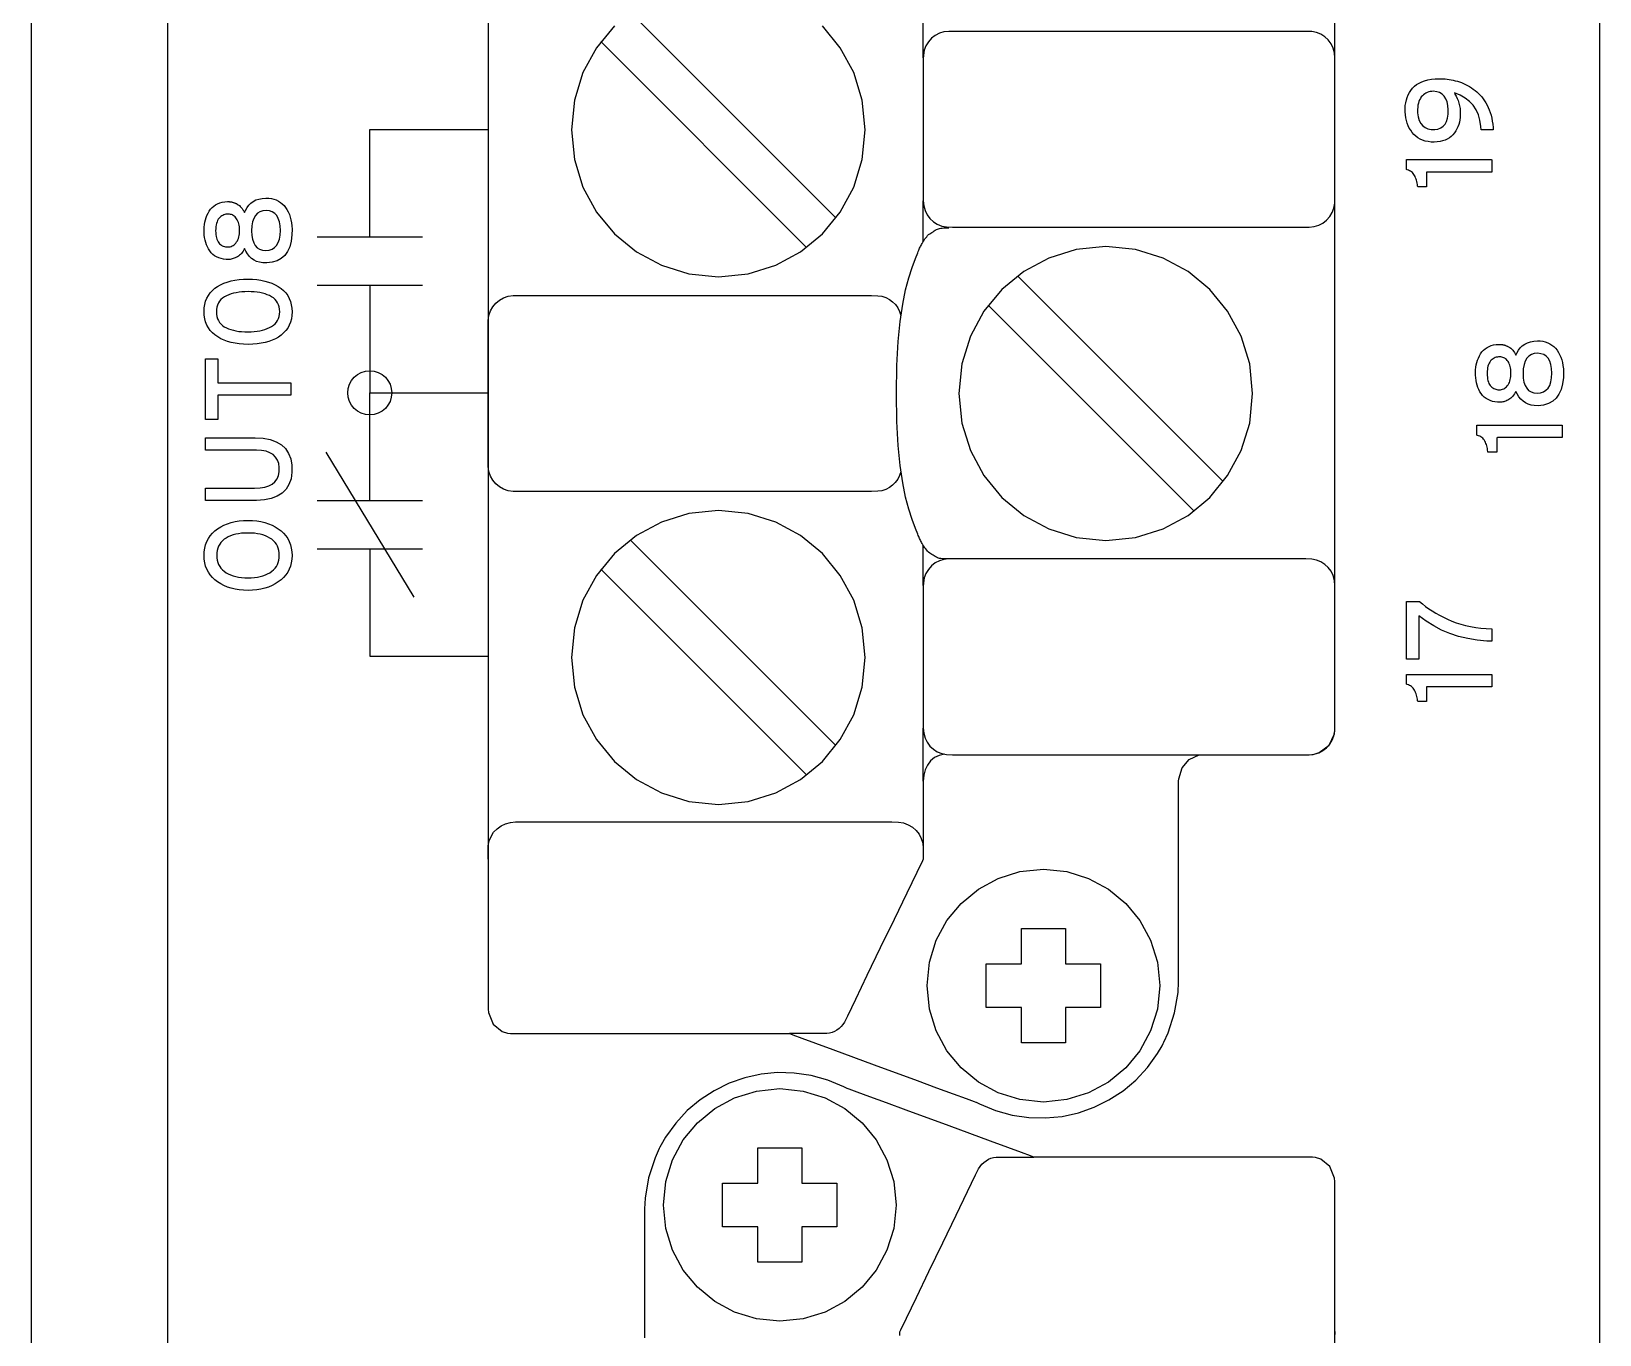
# Model space of a CAD drawing. Extents: x 1 to 47.7, y 0.2 to 35.
# Drawn here: x 31.778 to 33.563, y 7.863 to 9.347 of the extents above; entities that cross this region are included whole.
import ezdxf

# ---------------------------------------------------------------- set-up
doc = ezdxf.new("R2010")
doc.units = 0
doc.header["$MEASUREMENT"] = 0
doc.layers.add('8_0_____DWG', color=7, linetype='CONTINUOUS')

msp = doc.modelspace()

# ---------------------------------------------------------------- linework, layer by layer
at = {"layer": '8_0_____DWG'}
for points in [[(31.778, 7.7476), (31.778, 7.9361), (31.778, 8.1261), (31.778, 8.3175), (31.778, 8.5101), (31.778, 8.7039), (31.778, 8.8988), (31.778, 9.0946), (31.778, 9.2914), (31.778, 9.4889), (31.778, 9.6871), (31.778, 10.0852), (31.778, 10.4848), (31.778, 10.8852)], [(31.9334, 7.6015), (31.9334, 8.123), (31.9334, 8.6445), (31.9334, 8.904), (31.9334, 9.1619), (31.9334, 9.4178), (31.9334, 9.6712), (31.9334, 9.9215), (31.9334, 10.0453), (31.9334, 10.1682), (31.9334, 10.2901), (31.9334, 10.4109), (31.9334, 10.5305), (31.9334, 10.6489)], [(33.5634, 10.6489), (33.5634, 10.5305), (33.5634, 10.4109), (33.5634, 10.2901), (33.5634, 10.1682), (33.5634, 10.0453), (33.5634, 9.9215), (33.5634, 9.6712), (33.5634, 9.4178), (33.5634, 9.1619), (33.5634, 8.904), (33.5634, 8.6445), (33.5634, 8.123), (33.5634, 7.6015)], [(32.298, 9.4669), (32.298, 9.3411), (32.298, 9.2197), (32.298, 9.1032), (32.298, 8.9921), (32.298, 8.8868), (32.298, 8.7877), (32.298, 8.6953), (32.298, 8.61), (32.298, 8.5702), (32.298, 8.5323), (32.298, 8.4964), (32.298, 8.4626), (32.298, 8.4309), (32.298, 8.4013), (32.298, 8.374), (32.298, 8.349), (32.298, 8.3263), (32.298, 8.306), (32.298, 8.2882), (32.298, 8.2728), (32.298, 8.2601), (32.298, 8.2499), (32.298, 8.2424), (32.298, 8.2377), (32.298, 8.2352), (32.298, 8.2333), (32.2985, 8.2296), (32.3039, 8.2165), (32.3139, 8.208), (32.3201, 8.206), (32.3234, 8.2056), (32.3276, 8.2056), (32.3332, 8.2056), (32.3411, 8.2056), (32.363, 8.2056), (32.3913, 8.2056), (32.4244, 8.2056), (32.4975, 8.2056), (32.5338, 8.2056), (32.5676, 8.2056), (32.5971, 8.2056), (32.6204, 8.2056), (32.6291, 8.2056), (32.6357, 8.2056), (32.6398, 8.2056), (32.6412, 8.2056), (32.6421, 8.2053), (32.6449, 8.2043), (32.6551, 8.2005), (32.6707, 8.1947), (32.6905, 8.1875), (32.7375, 8.1702), (32.7864, 8.1522), (32.8086, 8.144), (32.8276, 8.137), (32.8422, 8.1317), (32.8513, 8.1283), (32.8533, 8.1276), (32.8536, 8.1275), (32.8573, 8.1256), (32.8757, 8.1179), (32.8945, 8.1127), (32.9136, 8.1099), (32.9327, 8.1095), (32.9516, 8.1113), (32.97, 8.1154), (32.9878, 8.1217), (33.0048, 8.13), (33.0208, 8.1404), (33.0355, 8.1527), (33.0487, 8.167), (33.0602, 8.1831), (33.0653, 8.1918), (33.0666, 8.1944), (33.0673, 8.1957), (33.0722, 8.2066), (33.0796, 8.2291), (33.0835, 8.2525), (33.0841, 8.2644), (33.0841, 8.2683), (33.0841, 8.2765), (33.0841, 8.291), (33.0841, 8.3104), (33.0841, 8.3335), (33.0841, 8.3588), (33.0841, 8.4114), (33.0841, 8.436), (33.0841, 8.4577), (33.0841, 8.4753), (33.0841, 8.4875), (33.0841, 8.4929), (33.0842, 8.4958), (33.088, 8.5082), (33.0961, 8.5177), (33.1075, 8.5232), (33.1097, 8.5232), (33.1157, 8.5232), (33.1249, 8.5232), (33.1366, 8.5232), (33.1932, 8.5232), (33.2063, 8.5232), (33.2175, 8.5232), (33.2261, 8.5232), (33.2315, 8.5232), (33.2373, 8.5235), (33.2443, 8.5255), (33.2554, 8.5341), (33.2615, 8.5471), (33.262, 8.5509), (33.2621, 8.5528), (33.2621, 8.5552), (33.2621, 8.56), (33.2621, 8.5675), (33.2621, 8.5776), (33.2621, 8.5904), (33.2621, 8.6058), (33.2621, 8.6236), (33.2621, 8.6439), (33.2621, 8.6666), (33.2621, 8.6916), (33.2621, 8.7189), (33.2621, 8.7485), (33.2621, 8.7802), (33.2621, 8.814), (33.2621, 8.8499), (33.2621, 8.8878), (33.2621, 8.9276), (33.2621, 9.0129), (33.2621, 9.1054), (33.2621, 9.2045), (33.2621, 9.3098), (33.2621, 9.421)], [(32.694, 9.1343), (32.4597, 9.3685)], [(32.7934, 9.3168), (32.7934, 9.3624)], [(32.442, 9.353), (32.4215, 9.3282), (32.406, 9.2998), (32.3963, 9.2684), (32.3929, 9.2347), (32.3963, 9.2009), (32.406, 9.1695), (32.4215, 9.1411), (32.442, 9.1163), (32.4668, 9.0959), (32.4952, 9.0804), (32.5266, 9.0707), (32.5603, 9.0673), (32.594, 9.0707), (32.6254, 9.0804), (32.6538, 9.0959), (32.6785, 9.1163), (32.6989, 9.1411), (32.7143, 9.1695), (32.724, 9.2009), (32.7274, 9.2347), (32.724, 9.2684), (32.7143, 9.2998), (32.6989, 9.3282), (32.6785, 9.353)], [(32.6606, 9.1008), (32.4263, 9.3351)], [(32.1633, 9.1127), (32.1633, 9.2352), (32.298, 9.2352)], [(32.7934, 9.1084), (32.7934, 9.1539)], [(32.1033, 9.1127), (32.2233, 9.1127)], [(32.8226, 8.746), (32.8211, 8.746), (32.8195, 8.7461), (32.8179, 8.7461), (32.8163, 8.7462), (32.8148, 8.7463), (32.8133, 8.7465), (32.8119, 8.7467), (32.8107, 8.747), (32.8096, 8.7474), (32.8083, 8.748), (32.8071, 8.7487), (32.8058, 8.7495), (32.8045, 8.7503), (32.8033, 8.7511), (32.802, 8.7519), (32.8007, 8.7528), (32.7995, 8.7536), (32.7983, 8.7548), (32.7973, 8.7561), (32.7963, 8.7574), (32.7953, 8.7586), (32.7945, 8.7599), (32.7937, 8.7611), (32.7929, 8.7623), (32.7922, 8.7636), (32.7915, 8.7648), (32.7909, 8.766), (32.7904, 8.7671), (32.7898, 8.7681), (32.7893, 8.7692), (32.7888, 8.7703), (32.7883, 8.7715), (32.7877, 8.7728), (32.7871, 8.7743), (32.7846, 8.7807), (32.7808, 8.7909), (32.777, 8.8027), (32.7733, 8.8165), (32.77, 8.8329), (32.7671, 8.8524), (32.7648, 8.8754), (32.7633, 8.9026), (32.7628, 8.9345), (32.7633, 8.9664), (32.7648, 8.9936), (32.7671, 9.0166), (32.77, 9.0361), (32.7733, 9.0525), (32.777, 9.0663), (32.7808, 9.0781), (32.7846, 9.0883), (32.7871, 9.0947), (32.7877, 9.0962), (32.7883, 9.0975), (32.7888, 9.0987), (32.7893, 9.0998), (32.7898, 9.1009), (32.7904, 9.1019), (32.7909, 9.103), (32.7915, 9.1042), (32.7922, 9.1054), (32.7929, 9.1067), (32.7937, 9.1079), (32.7945, 9.1091), (32.7953, 9.1104), (32.7963, 9.1116), (32.7973, 9.1129), (32.7983, 9.1142), (32.7995, 9.1154), (32.8007, 9.1162), (32.802, 9.1171), (32.8033, 9.1179), (32.8045, 9.1187), (32.8058, 9.1195), (32.8071, 9.1203), (32.8083, 9.121), (32.8096, 9.1216), (32.8107, 9.122), (32.8119, 9.1223), (32.8133, 9.1226), (32.8148, 9.1228), (32.8163, 9.1229), (32.8179, 9.1231), (32.8195, 9.1231), (32.8211, 9.1232), (32.8226, 9.1232)], [(32.1033, 9.0577), (32.2233, 9.0577)], [(32.1633, 9.0577), (32.1633, 8.9352), (32.298, 8.9352)], [(33.135, 8.8342), (32.9007, 9.0684)], [(32.7679, 8.8454), (32.7664, 8.841), (32.7643, 8.8369), (32.7616, 8.8332), (32.7584, 8.83), (32.7548, 8.8273), (32.7508, 8.8253), (32.7464, 8.8238), (32.7418, 8.8231), (32.7343, 8.823), (32.702, 8.823), (32.648, 8.823), (32.5803, 8.823), (32.5073, 8.823), (32.4373, 8.823), (32.3785, 8.823), (32.3391, 8.823), (32.3264, 8.823), (32.3208, 8.8237), (32.3156, 8.8255), (32.3109, 8.8281), (32.3068, 8.8315), (32.3033, 8.8357), (32.3006, 8.8405), (32.2988, 8.8457), (32.298, 8.8514), (32.298, 8.8563), (32.298, 8.8705), (32.298, 8.8928), (32.298, 8.92), (32.298, 8.9489), (32.298, 8.9761), (32.298, 8.9984), (32.298, 9.0126), (32.298, 9.0176), (32.2988, 9.0232), (32.3006, 9.0285), (32.3033, 9.0332), (32.3068, 9.0374), (32.3109, 9.0408), (32.3156, 9.0434), (32.3208, 9.0452), (32.3264, 9.0459), (32.3391, 9.0459), (32.3785, 9.0459), (32.4373, 9.0459), (32.5073, 9.0459), (32.5803, 9.0459), (32.648, 9.0459), (32.702, 9.0459), (32.7343, 9.0459), (32.7418, 9.0458), (32.7464, 9.0451), (32.7508, 9.0436), (32.7549, 9.0415), (32.7585, 9.0388), (32.7617, 9.0356), (32.7644, 9.0318), (32.7665, 9.0277), (32.7679, 9.0232)], [(33.1016, 8.8007), (32.8673, 9.035)], [(31.9904, 8.9466), (32.0733, 8.9466), (32.0733, 8.9325), (31.9904, 8.9325), (31.9904, 8.905), (31.9761, 8.905), (31.9761, 8.9741), (31.9904, 8.9741), (31.9904, 8.9466)], [(32.1633, 8.8127), (32.1633, 8.9352), (32.298, 8.9352)], [(32.1133, 8.8677), (32.2133, 8.7027)], [(32.1033, 8.8127), (32.2233, 8.8127)], [(32.694, 8.5335), (32.4597, 8.7678)], [(32.1033, 8.7577), (32.2233, 8.7577)], [(32.1633, 8.7577), (32.1633, 8.6352), (32.298, 8.6352)], [(32.7934, 8.716), (32.7934, 8.7616)], [(32.6606, 8.5001), (32.4263, 8.7344)], [(32.7934, 8.5076), (32.7934, 8.5532)], [(32.8176, 8.5238), (32.8116, 8.5224), (32.8063, 8.5198), (32.8018, 8.516), (32.7982, 8.5113), (32.7956, 8.5058), (32.7939, 8.4997), (32.7934, 8.4931), (32.7934, 8.4888), (32.7934, 8.4779), (32.7934, 8.463), (32.7934, 8.4467), (32.7934, 8.4318), (32.7934, 8.4209), (32.7934, 8.4166)], [(32.7934, 8.4931), (32.7934, 8.5076)], [(32.298, 8.4042), (32.298, 8.4047), (32.298, 8.406), (32.298, 8.4078), (32.298, 8.4099), (32.298, 8.4121), (32.298, 8.414), (32.298, 8.4156), (32.298, 8.4165), (32.2981, 8.4195), (32.2992, 8.425), (32.3013, 8.4302), (32.3043, 8.4348), (32.3082, 8.4388), (32.3127, 8.4421), (32.3178, 8.4445), (32.3233, 8.4461), (32.3293, 8.4466), (32.3458, 8.4466), (32.3899, 8.4466), (32.453, 8.4466), (32.5266, 8.4466), (32.6024, 8.4466), (32.6718, 8.4466), (32.7264, 8.4466), (32.7577, 8.4466), (32.7651, 8.4465), (32.7708, 8.4454), (32.7762, 8.4434), (32.781, 8.4405), (32.7852, 8.4369), (32.7886, 8.4325), (32.7912, 8.4277), (32.7928, 8.4223), (32.7934, 8.4166), (32.7934, 8.4161), (32.7934, 8.4149), (32.7934, 8.4131), (32.7934, 8.411), (32.7934, 8.4088), (32.7934, 8.4068), (32.7934, 8.4053), (32.7934, 8.4044), (32.7925, 8.4024), (32.786, 8.3889), (32.7746, 8.3655), (32.7603, 8.3357), (32.7445, 8.3032), (32.7293, 8.2716), (32.7162, 8.2445), (32.7071, 8.2256), (32.7036, 8.2185), (32.7018, 8.2158), (32.6998, 8.2135), (32.6976, 8.2114), (32.6951, 8.2095), (32.6925, 8.208), (32.6897, 8.2069), (32.6868, 8.2061), (32.6837, 8.2057), (32.6818, 8.2056), (32.6788, 8.2056), (32.6736, 8.2056), (32.6671, 8.2056), (32.6599, 8.2056), (32.6529, 8.2056), (32.6469, 8.2056), (32.6428, 8.2056), (32.6412, 8.2056)], [(32.9052, 8.2352), (32.8649, 8.2352), (32.8649, 8.2852), (32.9052, 8.2852), (32.9052, 8.3253), (32.9552, 8.3253), (32.9552, 8.2852), (32.9951, 8.2852), (32.9951, 8.2352), (32.9552, 8.2352), (32.9552, 8.1951), (32.9052, 8.1951), (32.9052, 8.2352)], [(33.2621, 7.8397), (33.2621, 7.8692), (33.2621, 7.8966), (33.2621, 7.9216), (33.2621, 7.9443), (33.2621, 7.9646), (33.2621, 7.9824), (33.2621, 7.9978), (33.2621, 8.0105), (33.2621, 8.0207), (33.2621, 8.0282), (33.2621, 8.033), (33.2621, 8.0354), (33.262, 8.0373), (33.2616, 8.041), (33.2562, 8.0541), (33.2462, 8.0626), (33.24, 8.0647), (33.2367, 8.065), (33.2324, 8.065), (33.2269, 8.065), (33.219, 8.065), (33.1971, 8.065), (33.1688, 8.065), (33.1357, 8.065), (33.0627, 8.065), (33.0264, 8.065), (32.9926, 8.065), (32.9632, 8.065), (32.9399, 8.065), (32.9311, 8.065), (32.9246, 8.065), (32.9205, 8.065), (32.9191, 8.065), (32.9181, 8.0653), (32.9154, 8.0664), (32.9051, 8.0701), (32.8895, 8.0759), (32.8698, 8.0831), (32.8228, 8.1004), (32.7738, 8.1184), (32.7517, 8.1266), (32.7326, 8.1336), (32.718, 8.139), (32.709, 8.1423), (32.7069, 8.143), (32.7066, 8.1431), (32.703, 8.145), (32.6846, 8.1527), (32.6657, 8.1579), (32.6466, 8.1607), (32.6276, 8.1612), (32.6087, 8.1593), (32.5902, 8.1552), (32.5724, 8.149), (32.5554, 8.1406), (32.5395, 8.1302), (32.5248, 8.1179), (32.5116, 8.1036), (32.5, 8.0875), (32.495, 8.0788), (32.4936, 8.0762), (32.4929, 8.0749), (32.488, 8.064), (32.4807, 8.0415), (32.4768, 8.0181), (32.4761, 8.0062), (32.4761, 8.0024), (32.4761, 7.9941), (32.4761, 7.9796), (32.4761, 7.9602), (32.4761, 7.9371), (32.4761, 7.9118), (32.4761, 7.8592)], [(32.6051, 7.9855), (32.5648, 7.9855), (32.5648, 8.0354), (32.6051, 8.0354), (32.6051, 8.0756), (32.655, 8.0756), (32.655, 8.0354), (32.695, 8.0354), (32.695, 7.9855), (32.655, 7.9855), (32.655, 7.9453), (32.6051, 7.9453), (32.6051, 7.9855)], [(32.7669, 7.8618), (32.7669, 7.8637), (32.7669, 7.8653), (32.7669, 7.8662), (32.7678, 7.8682), (32.7743, 7.8816), (32.7856, 7.905), (32.7999, 7.9347), (32.8156, 7.9672), (32.8308, 7.9987), (32.8438, 8.0257), (32.8529, 8.0446), (32.8564, 8.0517), (32.8581, 8.0544), (32.8602, 8.0569), (32.8625, 8.059), (32.8649, 8.0609), (32.8676, 8.0625), (32.8704, 8.0637), (32.8734, 8.0645), (32.8765, 8.0649), (32.8785, 8.065), (32.8814, 8.065), (32.8866, 8.065), (32.8932, 8.065), (32.9004, 8.065), (32.9074, 8.065), (32.9133, 8.065), (32.9175, 8.065), (32.9191, 8.065)], [(33.2621, 7.8663), (33.2621, 7.8659), (33.2621, 7.8646), (33.2621, 7.8628)]]:
    msp.add_lwpolyline(points, dxfattribs=at)
for points in [[(32.8226, 9.3468), (32.817, 9.3463), (32.8118, 9.3447), (32.8071, 9.3422), (32.8029, 9.3389), (32.7993, 9.3349), (32.7965, 9.3303), (32.7945, 9.3252), (32.7935, 9.3197), (32.7934, 9.3152), (32.7934, 9.3034), (32.7934, 9.2828), (32.7934, 9.2567), (32.7934, 9.2282), (32.7934, 9.2005), (32.7934, 9.1768), (32.7934, 9.1602), (32.7934, 9.1539), (32.7939, 9.1482), (32.7954, 9.1429), (32.7978, 9.138), (32.801, 9.1337), (32.8049, 9.1301), (32.8094, 9.1272), (32.8144, 9.1251), (32.8198, 9.1241), (32.8267, 9.1239), (32.8564, 9.1239), (32.9082, 9.1239), (32.974, 9.1239), (33.0458, 9.1239), (33.1156, 9.1239), (33.1754, 9.1239), (33.2172, 9.1239), (33.2329, 9.1239), (33.2384, 9.1245), (33.2436, 9.126), (33.2484, 9.1285), (33.2526, 9.1318), (33.2562, 9.1358), (33.259, 9.1404), (33.261, 9.1455), (33.262, 9.1511), (33.2621, 9.1556), (33.2621, 9.1674), (33.2621, 9.1879), (33.2621, 9.214), (33.2621, 9.2426), (33.2621, 9.2703), (33.2621, 9.294), (33.2621, 9.3106), (33.2621, 9.3168), (33.2616, 9.3225), (33.2601, 9.3278), (33.2577, 9.3327), (33.2545, 9.337), (33.2506, 9.3407), (33.2461, 9.3436), (33.2411, 9.3456), (33.2357, 9.3467), (33.2288, 9.3468), (33.1991, 9.3468), (33.1473, 9.3468), (33.0815, 9.3468), (33.0097, 9.3468), (32.9399, 9.3468), (32.8801, 9.3468), (32.8383, 9.3468)], [(33.3807, 9.2929), (33.383, 9.2929), (33.3852, 9.2928), (33.3875, 9.2926), (33.3898, 9.2924), (33.3921, 9.292), (33.3944, 9.2916), (33.3967, 9.2912), (33.3991, 9.2906), (33.4015, 9.29), (33.4039, 9.2893), (33.4062, 9.2884), (33.4085, 9.2874), (33.4108, 9.2864), (33.4131, 9.2852), (33.4153, 9.2839), (33.4175, 9.2826), (33.4196, 9.2811), (33.4217, 9.2796), (33.4238, 9.2779), (33.4257, 9.2761), (33.4275, 9.2742), (33.4292, 9.2722), (33.4309, 9.2701), (33.4325, 9.2678), (33.4339, 9.2654), (33.4353, 9.2629), (33.4366, 9.2602), (33.4378, 9.2573), (33.4389, 9.2544), (33.4398, 9.2513), (33.4406, 9.248), (33.4412, 9.2446), (33.4417, 9.2411), (33.4421, 9.2375), (33.4423, 9.2346), (33.4415, 9.2346), (33.44, 9.2346), (33.438, 9.2346), (33.4357, 9.2346), (33.4334, 9.2346), (33.4313, 9.2346), (33.4296, 9.2346), (33.4287, 9.2346), (33.4283, 9.2385), (33.4272, 9.2455), (33.4254, 9.2518), (33.4227, 9.2575), (33.4193, 9.2626), (33.4152, 9.267), (33.4102, 9.2709), (33.4045, 9.2741), (33.3981, 9.2767), (33.3985, 9.2753), (33.4, 9.273), (33.4013, 9.2705), (33.4024, 9.2679), (33.4033, 9.265), (33.404, 9.262), (33.4045, 9.2588), (33.4047, 9.2553), (33.4048, 9.2518), (33.4047, 9.2489), (33.4043, 9.2461), (33.4038, 9.2434), (33.4031, 9.2407), (33.4021, 9.2382), (33.401, 9.2358), (33.3997, 9.2335), (33.3982, 9.2313), (33.3964, 9.2291), (33.3945, 9.2272), (33.3924, 9.2256), (33.39, 9.2242), (33.3875, 9.223), (33.3847, 9.2221), (33.3817, 9.2214), (33.3785, 9.2209), (33.3751, 9.2207), (33.3716, 9.2208), (33.3681, 9.2212), (33.3649, 9.2219), (33.3619, 9.2228), (33.3591, 9.224), (33.3565, 9.2255), (33.3542, 9.2273), (33.352, 9.2293), (33.35, 9.2317), (33.3483, 9.2341), (33.3467, 9.2367), (33.3454, 9.2394), (33.3443, 9.2423), (33.3434, 9.2453), (33.3427, 9.2485), (33.3423, 9.2519), (33.342, 9.2553), (33.342, 9.2589), (33.3422, 9.2623), (33.3427, 9.2655), (33.3434, 9.2687), (33.3443, 9.2716), (33.3455, 9.2744), (33.3469, 9.2771), (33.3485, 9.2796), (33.3504, 9.282), (33.3526, 9.2842), (33.355, 9.2862), (33.3578, 9.2879), (33.3609, 9.2894), (33.3642, 9.2906), (33.3679, 9.2916), (33.3719, 9.2923), (33.3762, 9.2927)], [(33.3739, 9.2786), (33.3722, 9.2785), (33.3704, 9.2782), (33.3688, 9.2778), (33.3672, 9.2773), (33.3657, 9.2766), (33.3643, 9.2757), (33.3629, 9.2746), (33.3616, 9.2734), (33.3604, 9.2721), (33.3594, 9.2705), (33.3585, 9.2689), (33.3577, 9.267), (33.3571, 9.265), (33.3566, 9.2629), (33.3563, 9.2605), (33.3561, 9.258), (33.3562, 9.2539), (33.3569, 9.2493), (33.3581, 9.2453), (33.3598, 9.2419), (33.362, 9.2393), (33.3647, 9.2372), (33.3679, 9.2358), (33.3716, 9.2351), (33.3757, 9.235), (33.3794, 9.2356), (33.3826, 9.2369), (33.3853, 9.2387), (33.3875, 9.2412), (33.3892, 9.2443), (33.3903, 9.2481), (33.3909, 9.2524), (33.3911, 9.2574), (33.3907, 9.2623), (33.3899, 9.2665), (33.3885, 9.2701), (33.3866, 9.2731), (33.3842, 9.2754), (33.3813, 9.2771), (33.3779, 9.2781)], [(33.4407, 9.1866), (33.4379, 9.1866), (33.4303, 9.1866), (33.4194, 9.1866), (33.4067, 9.1866), (33.3937, 9.1866), (33.3817, 9.1866), (33.3723, 9.1866), (33.3669, 9.1866), (33.3662, 9.1864), (33.3662, 9.1852), (33.3662, 9.1831), (33.3662, 9.1804), (33.3662, 9.1775), (33.3662, 9.1747), (33.3662, 9.1722), (33.3662, 9.1705), (33.3662, 9.1699), (33.3658, 9.1699), (33.3648, 9.1699), (33.3633, 9.1699), (33.3616, 9.1699), (33.3599, 9.1699), (33.3583, 9.1699), (33.357, 9.1699), (33.3563, 9.1699), (33.3561, 9.1708), (33.3559, 9.1725), (33.3556, 9.1741), (33.3553, 9.1757), (33.3549, 9.1772), (33.3545, 9.1786), (33.3539, 9.18), (33.3534, 9.1814), (33.3527, 9.1826), (33.352, 9.1838), (33.3512, 9.1849), (33.3503, 9.1859), (33.3493, 9.1867), (33.3482, 9.1875), (33.347, 9.1881), (33.3457, 9.1887), (33.3443, 9.1891), (33.3435, 9.1894), (33.3435, 9.1902), (33.3435, 9.1917), (33.3435, 9.1935), (33.3435, 9.1955), (33.3435, 9.1974), (33.3435, 9.1991), (33.3435, 9.2003), (33.3435, 9.2007), (33.3473, 9.2007), (33.3572, 9.2007), (33.3713, 9.2007), (33.3879, 9.2007), (33.4049, 9.2007), (33.4205, 9.2007), (33.4327, 9.2007), (33.4398, 9.2007), (33.4407, 9.2006), (33.4407, 9.1995), (33.4407, 9.1978), (33.4407, 9.1955), (33.4407, 9.193), (33.4407, 9.1906), (33.4407, 9.1886), (33.4407, 9.1871)], [(32.045, 9.1569), (32.0482, 9.1568), (32.0512, 9.1564), (32.0541, 9.1557), (32.0568, 9.1548), (32.0593, 9.1536), (32.0616, 9.1521), (32.0637, 9.1504), (32.0657, 9.1485), (32.0674, 9.1463), (32.069, 9.1438), (32.0705, 9.1412), (32.0717, 9.1384), (32.0727, 9.1354), (32.0735, 9.1322), (32.0742, 9.1288), (32.0746, 9.1252), (32.0748, 9.1214), (32.0747, 9.1151), (32.0738, 9.1079), (32.0721, 9.1015), (32.0697, 9.0961), (32.0665, 9.0916), (32.0625, 9.0881), (32.0577, 9.0855), (32.0522, 9.0838), (32.0459, 9.0831), (32.0416, 9.0832), (32.0379, 9.0838), (32.0345, 9.0848), (32.0315, 9.0863), (32.0287, 9.0882), (32.0262, 9.0905), (32.024, 9.0933), (32.0222, 9.0966), (32.0207, 9.0994), (32.0199, 9.0979), (32.019, 9.0964), (32.0181, 9.0951), (32.0171, 9.0939), (32.016, 9.0928), (32.015, 9.0918), (32.0138, 9.091), (32.0126, 9.0902), (32.0114, 9.0896), (32.0102, 9.089), (32.009, 9.0884), (32.0079, 9.088), (32.0067, 9.0876), (32.0056, 9.0874), (32.0045, 9.0872), (32.0034, 9.087), (32.0023, 9.087), (31.9998, 9.0871), (31.9968, 9.0874), (31.9939, 9.088), (31.9913, 9.0889), (31.9889, 9.09), (31.9866, 9.0913), (31.9846, 9.0929), (31.9827, 9.0948), (31.9811, 9.0969), (31.9797, 9.0991), (31.9784, 9.1014), (31.9774, 9.1038), (31.9765, 9.1064), (31.9757, 9.109), (31.9752, 9.1119), (31.9748, 9.1148), (31.9746, 9.1178), (31.9746, 9.121), (31.9747, 9.1239), (31.975, 9.1268), (31.9755, 9.1296), (31.9761, 9.1322), (31.977, 9.1348), (31.9779, 9.1373), (31.9791, 9.1397), (31.9804, 9.142), (31.982, 9.1442), (31.9837, 9.1461), (31.9856, 9.1479), (31.9877, 9.1493), (31.99, 9.1505), (31.9925, 9.1515), (31.9953, 9.1522), (31.9982, 9.1527), (32.0013, 9.1529), (32.0022, 9.1529), (32.0027, 9.1529), (32.0032, 9.1529), (32.0037, 9.1528), (32.0042, 9.1528), (32.0048, 9.1527), (32.0053, 9.1526), (32.0059, 9.1525), (32.0065, 9.1524), (32.0071, 9.1522), (32.0077, 9.1521), (32.0083, 9.1519), (32.0089, 9.1516), (32.0095, 9.1514), (32.0102, 9.1511), (32.0108, 9.1509), (32.0114, 9.1506), (32.0124, 9.1501), (32.0136, 9.1493), (32.0148, 9.1484), (32.0159, 9.1474), (32.017, 9.1463), (32.018, 9.1451), (32.0189, 9.1437), (32.0198, 9.1423), (32.0206, 9.1407), (32.0218, 9.1428), (32.0235, 9.1461), (32.0256, 9.1489), (32.0279, 9.1513), (32.0307, 9.1532), (32.0337, 9.1548), (32.0371, 9.1559), (32.0409, 9.1566)], [(32.0454, 9.1427), (32.0415, 9.1424), (32.0382, 9.1413), (32.0354, 9.1396), (32.033, 9.1371), (32.0312, 9.1338), (32.0299, 9.1299), (32.0291, 9.1252), (32.0287, 9.1198), (32.029, 9.1145), (32.0298, 9.11), (32.0311, 9.1061), (32.0329, 9.1029), (32.0351, 9.1004), (32.0378, 9.0987), (32.041, 9.0976), (32.0447, 9.0972), (32.0486, 9.0977), (32.052, 9.0988), (32.0549, 9.1006), (32.0572, 9.1031), (32.0591, 9.1062), (32.0604, 9.1101), (32.0612, 9.1147), (32.0616, 9.12), (32.0612, 9.1253), (32.0604, 9.1299), (32.0591, 9.1338), (32.0573, 9.137), (32.0551, 9.1395), (32.0523, 9.1413), (32.0491, 9.1423)], [(32.0022, 9.1387), (32.0008, 9.1386), (31.9995, 9.1385), (31.9982, 9.1382), (31.997, 9.1378), (31.9959, 9.1372), (31.9947, 9.1366), (31.9937, 9.1358), (31.9926, 9.135), (31.9917, 9.134), (31.9908, 9.1328), (31.99, 9.1314), (31.9894, 9.1299), (31.9889, 9.1282), (31.9884, 9.1264), (31.9881, 9.1243), (31.9879, 9.1222), (31.9878, 9.1198), (31.9879, 9.1175), (31.9881, 9.1154), (31.9884, 9.1134), (31.9888, 9.1116), (31.9893, 9.11), (31.9899, 9.1085), (31.9906, 9.1071), (31.9914, 9.106), (31.9923, 9.105), (31.9933, 9.1041), (31.9943, 9.1033), (31.9954, 9.1026), (31.9965, 9.1021), (31.9977, 9.1017), (31.999, 9.1014), (32.0003, 9.1013), (32.0016, 9.1013), (32.003, 9.1013), (32.0043, 9.1015), (32.0056, 9.1019), (32.0067, 9.1024), (32.0079, 9.103), (32.0089, 9.1038), (32.0099, 9.1047), (32.0109, 9.1058), (32.0117, 9.107), (32.0125, 9.1083), (32.0132, 9.1096), (32.0137, 9.1111), (32.0142, 9.1127), (32.0146, 9.1144), (32.0148, 9.1162), (32.015, 9.1181), (32.015, 9.1201), (32.015, 9.1222), (32.0148, 9.1242), (32.0146, 9.126), (32.0142, 9.1277), (32.0137, 9.1293), (32.0131, 9.1308), (32.0124, 9.1322), (32.0116, 9.1334), (32.0107, 9.1345), (32.0099, 9.1355), (32.0089, 9.1363), (32.0079, 9.1371), (32.0069, 9.1377), (32.0058, 9.1381), (32.0046, 9.1384), (32.0034, 9.1386)], [(33.0013, 8.7671), (33.035, 8.7705), (33.0664, 8.7803), (33.0948, 8.7957), (33.1195, 8.8162), (33.1399, 8.841), (33.1553, 8.8694), (33.165, 8.9008), (33.1684, 8.9346), (33.165, 8.9683), (33.1553, 8.9997), (33.1399, 9.0281), (33.1195, 9.0528), (33.0948, 9.0733), (33.0664, 9.0887), (33.035, 9.0984), (33.0013, 9.1018), (32.9676, 9.0984), (32.9362, 9.0887), (32.9078, 9.0733), (32.883, 9.0528), (32.8625, 9.0281), (32.847, 8.9997), (32.8373, 8.9683), (32.8339, 8.9346), (32.8373, 8.9008), (32.847, 8.8694), (32.8625, 8.841), (32.883, 8.8162), (32.9078, 8.7957), (32.9362, 8.7803), (32.9676, 8.7705)], [(32.0245, 9.0646), (32.0297, 9.0645), (32.0346, 9.0641), (32.0393, 9.0635), (32.0437, 9.0625), (32.0479, 9.0614), (32.0518, 9.0599), (32.0556, 9.0583), (32.059, 9.0563), (32.0623, 9.0541), (32.0651, 9.0516), (32.0677, 9.0489), (32.0698, 9.0459), (32.0715, 9.0427), (32.0729, 9.0392), (32.0739, 9.0355), (32.0746, 9.0316), (32.0749, 9.0274), (32.0746, 9.0232), (32.074, 9.0193), (32.0729, 9.0156), (32.0716, 9.0122), (32.0698, 9.009), (32.0677, 9.0061), (32.0652, 9.0034), (32.0624, 9.0009), (32.0592, 8.9987), (32.0558, 8.9968), (32.0521, 8.9951), (32.0482, 8.9936), (32.044, 8.9925), (32.0396, 8.9916), (32.0349, 8.9909), (32.03, 8.9905), (32.0248, 8.9904), (32.0196, 8.9905), (32.0147, 8.9909), (32.01, 8.9916), (32.0056, 8.9925), (32.0014, 8.9937), (31.9974, 8.9951), (31.9937, 8.9968), (31.9902, 8.9988), (31.987, 9.0011), (31.9841, 9.0035), (31.9816, 9.0063), (31.9795, 9.0092), (31.9777, 9.0124), (31.9764, 9.0159), (31.9754, 9.0196), (31.9748, 9.0235), (31.9746, 9.0276), (31.9748, 9.0318), (31.9754, 9.0358), (31.9764, 9.0395), (31.9778, 9.0429), (31.9795, 9.0461), (31.9816, 9.0491), (31.9841, 9.0518), (31.9869, 9.0542), (31.9901, 9.0564), (31.9935, 9.0583), (31.9972, 9.06), (32.0011, 9.0614), (32.0053, 9.0626), (32.0098, 9.0635), (32.0144, 9.0641), (32.0194, 9.0645)], [(32.0248, 9.0504), (32.0212, 9.0503), (32.0177, 9.0501), (32.0144, 9.0497), (32.0112, 9.0492), (32.0082, 9.0486), (32.0054, 9.0478), (32.0027, 9.0468), (32.0001, 9.0457), (31.9978, 9.0445), (31.9957, 9.043), (31.9938, 9.0414), (31.9923, 9.0395), (31.991, 9.0375), (31.99, 9.0352), (31.9893, 9.0328), (31.9888, 9.0302), (31.9887, 9.0274), (31.9888, 9.0246), (31.9893, 9.022), (31.99, 9.0196), (31.991, 9.0174), (31.9922, 9.0154), (31.9938, 9.0136), (31.9956, 9.012), (31.9976, 9.0105), (32, 9.0093), (32.0025, 9.0081), (32.0051, 9.0072), (32.008, 9.0064), (32.0109, 9.0057), (32.0141, 9.0052), (32.0174, 9.0049), (32.0209, 9.0047), (32.0245, 9.0046), (32.0281, 9.0047), (32.0316, 9.0049), (32.0349, 9.0053), (32.038, 9.0058), (32.041, 9.0065), (32.0438, 9.0074), (32.0465, 9.0084), (32.049, 9.0095), (32.0514, 9.0108), (32.0535, 9.0122), (32.0554, 9.0139), (32.057, 9.0157), (32.0583, 9.0177), (32.0594, 9.0199), (32.0601, 9.0223), (32.0606, 9.0249), (32.0608, 9.0276), (32.0606, 9.0305), (32.0601, 9.0331), (32.0594, 9.0355), (32.0584, 9.0377), (32.0571, 9.0397), (32.0555, 9.0416), (32.0536, 9.0432), (32.0515, 9.0446), (32.0491, 9.0459), (32.0466, 9.0469), (32.044, 9.0478), (32.0412, 9.0486), (32.0382, 9.0493), (32.0351, 9.0498), (32.0318, 9.0501), (32.0284, 9.0503)], [(33.4925, 8.9944), (33.4957, 8.9943), (33.4987, 8.9939), (33.5016, 8.9932), (33.5043, 8.9923), (33.5067, 8.9911), (33.5091, 8.9896), (33.5112, 8.9879), (33.5131, 8.986), (33.5149, 8.9837), (33.5165, 8.9813), (33.5179, 8.9787), (33.5192, 8.9759), (33.5202, 8.9729), (33.521, 8.9697), (33.5216, 8.9663), (33.5221, 8.9627), (33.5223, 8.9589), (33.5222, 8.9526), (33.5213, 8.9454), (33.5196, 8.939), (33.5171, 8.9336), (33.5139, 8.9291), (33.51, 8.9256), (33.5052, 8.923), (33.4997, 8.9213), (33.4934, 8.9205), (33.489, 8.9207), (33.4854, 8.9213), (33.482, 8.9223), (33.4789, 8.9238), (33.4762, 8.9257), (33.4737, 8.928), (33.4715, 8.9308), (33.4697, 8.9341), (33.4682, 8.9369), (33.4673, 8.9354), (33.4665, 8.9339), (33.4655, 8.9326), (33.4646, 8.9314), (33.4635, 8.9303), (33.4624, 8.9293), (33.4613, 8.9284), (33.4601, 8.9277), (33.4589, 8.927), (33.4577, 8.9264), (33.4565, 8.9259), (33.4553, 8.9255), (33.4542, 8.9251), (33.4531, 8.9248), (33.452, 8.9247), (33.4509, 8.9245), (33.4498, 8.9245), (33.4472, 8.9246), (33.4442, 8.9249), (33.4414, 8.9255), (33.4388, 8.9264), (33.4364, 8.9275), (33.4341, 8.9288), (33.4321, 8.9304), (33.4302, 8.9323), (33.4285, 8.9344), (33.4271, 8.9365), (33.4259, 8.9389), (33.4248, 8.9413), (33.4239, 8.9438), (33.4232, 8.9465), (33.4227, 8.9493), (33.4223, 8.9523), (33.4221, 8.9553), (33.422, 8.9585), (33.4222, 8.9614), (33.4225, 8.9643), (33.423, 8.967), (33.4236, 8.9697), (33.4244, 8.9723), (33.4254, 8.9748), (33.4266, 8.9772), (33.4279, 8.9795), (33.4294, 8.9817), (33.4311, 8.9836), (33.4331, 8.9853), (33.4352, 8.9868), (33.4375, 8.988), (33.44, 8.989), (33.4427, 8.9897), (33.4457, 8.9902), (33.4488, 8.9904), (33.4497, 8.9904), (33.4502, 8.9904), (33.4507, 8.9904), (33.4512, 8.9903), (33.4517, 8.9903), (33.4523, 8.9902), (33.4528, 8.9901), (33.4534, 8.99), (33.4539, 8.9899), (33.4546, 8.9897), (33.4552, 8.9896), (33.4558, 8.9894), (33.4564, 8.9891), (33.457, 8.9889), (33.4577, 8.9886), (33.4583, 8.9884), (33.4589, 8.988), (33.4598, 8.9876), (33.4611, 8.9868), (33.4623, 8.9859), (33.4634, 8.9849), (33.4645, 8.9838), (33.4655, 8.9826), (33.4664, 8.9812), (33.4673, 8.9798), (33.4681, 8.9782), (33.4693, 8.9803), (33.471, 8.9836), (33.473, 8.9864), (33.4754, 8.9888), (33.4781, 8.9907), (33.4812, 8.9923), (33.4846, 8.9934), (33.4884, 8.9941)], [(33.4496, 8.9762), (33.4483, 8.9761), (33.447, 8.976), (33.4457, 8.9757), (33.4445, 8.9753), (33.4433, 8.9747), (33.4422, 8.9741), (33.4411, 8.9733), (33.4401, 8.9725), (33.4391, 8.9715), (33.4383, 8.9703), (33.4375, 8.9689), (33.4369, 8.9674), (33.4363, 8.9657), (33.4359, 8.9638), (33.4356, 8.9618), (33.4354, 8.9597), (33.4353, 8.9573), (33.4354, 8.955), (33.4356, 8.9529), (33.4359, 8.9509), (33.4363, 8.9491), (33.4368, 8.9475), (33.4374, 8.946), (33.4381, 8.9446), (33.4389, 8.9435), (33.4398, 8.9425), (33.4408, 8.9416), (33.4418, 8.9408), (33.4429, 8.9401), (33.444, 8.9396), (33.4452, 8.9392), (33.4464, 8.9389), (33.4477, 8.9388), (33.4491, 8.9387), (33.4505, 8.9388), (33.4518, 8.939), (33.453, 8.9394), (33.4542, 8.9399), (33.4554, 8.9405), (33.4564, 8.9413), (33.4574, 8.9422), (33.4583, 8.9433), (33.4592, 8.9445), (33.46, 8.9458), (33.4607, 8.9471), (33.4612, 8.9486), (33.4617, 8.9502), (33.4621, 8.9519), (33.4623, 8.9537), (33.4625, 8.9556), (33.4625, 8.9576), (33.4625, 8.9597), (33.4623, 8.9617), (33.462, 8.9635), (33.4617, 8.9652), (33.4612, 8.9668), (33.4606, 8.9683), (33.4599, 8.9697), (33.4591, 8.9709), (33.4582, 8.972), (33.4573, 8.973), (33.4564, 8.9738), (33.4554, 8.9745), (33.4544, 8.9751), (33.4533, 8.9756), (33.4521, 8.9759), (33.4509, 8.9761)], [(33.4929, 8.9802), (33.489, 8.9799), (33.4857, 8.9788), (33.4829, 8.977), (33.4805, 8.9745), (33.4787, 8.9713), (33.4774, 8.9674), (33.4765, 8.9627), (33.4762, 8.9573), (33.4765, 8.952), (33.4773, 8.9474), (33.4786, 8.9436), (33.4804, 8.9404), (33.4826, 8.9379), (33.4853, 8.9362), (33.4885, 8.9351), (33.4922, 8.9347), (33.4961, 8.9352), (33.4995, 8.9363), (33.5023, 8.9381), (33.5047, 8.9406), (33.5066, 8.9437), (33.5079, 8.9476), (33.5087, 8.9522), (33.509, 8.9575), (33.5087, 8.9628), (33.5079, 8.9674), (33.5066, 8.9713), (33.5048, 8.9745), (33.5025, 8.977), (33.4998, 8.9788), (33.4966, 8.9798)], [(32.1633, 8.9602), (32.1683, 8.9597), (32.173, 8.9583), (32.1773, 8.9559), (32.181, 8.9529), (32.184, 8.9492), (32.1863, 8.9449), (32.1878, 8.9403), (32.1883, 8.9352), (32.1878, 8.9302), (32.1863, 8.9255), (32.184, 8.9212), (32.181, 8.9175), (32.1773, 8.9145), (32.173, 8.9122), (32.1683, 8.9107), (32.1633, 8.9102), (32.1583, 8.9107), (32.1536, 8.9122), (32.1493, 8.9145), (32.1456, 8.9175), (32.1426, 8.9212), (32.1403, 8.9255), (32.1388, 8.9302), (32.1383, 8.9352), (32.1388, 8.9403), (32.1403, 8.9449), (32.1426, 8.9492), (32.1456, 8.9529), (32.1493, 8.9559), (32.1536, 8.9583), (32.1583, 8.9597)], [(33.5208, 8.8842), (33.5179, 8.8842), (33.5103, 8.8842), (33.4995, 8.8842), (33.4868, 8.8842), (33.4738, 8.8842), (33.4618, 8.8842), (33.4524, 8.8842), (33.447, 8.8842), (33.4462, 8.8841), (33.4462, 8.8828), (33.4462, 8.8807), (33.4462, 8.8781), (33.4462, 8.8751), (33.4462, 8.8723), (33.4462, 8.8699), (33.4462, 8.8682), (33.4462, 8.8675), (33.4459, 8.8675), (33.4448, 8.8675), (33.4434, 8.8675), (33.4417, 8.8675), (33.4399, 8.8675), (33.4383, 8.8675), (33.437, 8.8675), (33.4363, 8.8675), (33.4361, 8.8684), (33.4359, 8.8701), (33.4357, 8.8717), (33.4354, 8.8733), (33.435, 8.8748), (33.4345, 8.8763), (33.434, 8.8777), (33.4334, 8.879), (33.4328, 8.8803), (33.432, 8.8815), (33.4312, 8.8825), (33.4303, 8.8835), (33.4293, 8.8844), (33.4282, 8.8851), (33.427, 8.8858), (33.4257, 8.8863), (33.4243, 8.8867), (33.4236, 8.887), (33.4236, 8.8879), (33.4236, 8.8893), (33.4236, 8.8911), (33.4236, 8.8931), (33.4236, 8.8951), (33.4236, 8.8967), (33.4236, 8.8979), (33.4236, 8.8983), (33.4273, 8.8983), (33.4372, 8.8983), (33.4514, 8.8983), (33.4679, 8.8983), (33.4849, 8.8983), (33.5005, 8.8983), (33.5128, 8.8983), (33.5198, 8.8983), (33.5208, 8.8982), (33.5208, 8.8972), (33.5208, 8.8954), (33.5208, 8.8931), (33.5208, 8.8907), (33.5208, 8.8883), (33.5208, 8.8862), (33.5208, 8.8848)], [(32.0328, 8.884), (32.0419, 8.8835), (32.0499, 8.882), (32.0568, 8.8795), (32.0626, 8.876), (32.0673, 8.8717), (32.0708, 8.8663), (32.0733, 8.86), (32.0746, 8.8527), (32.0747, 8.8447), (32.0736, 8.8373), (32.0713, 8.8309), (32.0679, 8.8255), (32.0635, 8.821), (32.0579, 8.8175), (32.0511, 8.8149), (32.0433, 8.8132), (32.0344, 8.8125), (32.0311, 8.8125), (32.0261, 8.8125), (32.0184, 8.8125), (32.0092, 8.8125), (31.9994, 8.8125), (31.9901, 8.8125), (31.9825, 8.8125), (31.9775, 8.8125), (31.9761, 8.8125), (31.9761, 8.8132), (31.9761, 8.8148), (31.9761, 8.8169), (31.9761, 8.8193), (31.9761, 8.8217), (31.9761, 8.8239), (31.9761, 8.8256), (31.9761, 8.8265), (31.9769, 8.8266), (31.9812, 8.8266), (31.9884, 8.8266), (31.9973, 8.8266), (32.007, 8.8266), (32.0164, 8.8266), (32.0244, 8.8266), (32.03, 8.8266), (32.0321, 8.8266), (32.0383, 8.8269), (32.0437, 8.8278), (32.0483, 8.8292), (32.0522, 8.8313), (32.0553, 8.8339), (32.0577, 8.8371), (32.0593, 8.8409), (32.0602, 8.8452), (32.0603, 8.8501), (32.0596, 8.8547), (32.0581, 8.8587), (32.056, 8.862), (32.0531, 8.8648), (32.0495, 8.867), (32.0452, 8.8686), (32.0401, 8.8696), (32.0343, 8.8699), (32.0317, 8.8699), (32.0266, 8.8699), (32.0189, 8.8699), (32.0095, 8.8699), (31.9996, 8.8699), (31.9903, 8.8699), (31.9826, 8.8699), (31.9775, 8.8699), (31.9761, 8.87), (31.9761, 8.8707), (31.9761, 8.8722), (31.9761, 8.8743), (31.9761, 8.8767), (31.9761, 8.8792), (31.9761, 8.8814), (31.9761, 8.883), (31.9761, 8.8839), (31.9769, 8.884), (31.9813, 8.884), (31.9885, 8.884), (31.9976, 8.884), (32.0074, 8.884), (32.0169, 8.884), (32.025, 8.884), (32.0307, 8.884)], [(32.0247, 8.79), (32.0298, 8.7898), (32.0348, 8.7893), (32.0394, 8.7886), (32.0439, 8.7876), (32.048, 8.7862), (32.052, 8.7846), (32.0556, 8.7827), (32.0591, 8.7805), (32.0623, 8.778), (32.0651, 8.7753), (32.0677, 8.7723), (32.0698, 8.7692), (32.0715, 8.7658), (32.0729, 8.7622), (32.0739, 8.7583), (32.0746, 8.7543), (32.0749, 8.75), (32.0746, 8.7458), (32.0739, 8.7418), (32.0729, 8.738), (32.0715, 8.7344), (32.0698, 8.7311), (32.0677, 8.728), (32.0651, 8.7251), (32.0623, 8.7224), (32.0591, 8.7199), (32.0556, 8.7177), (32.052, 8.7157), (32.048, 8.7141), (32.0439, 8.7127), (32.0394, 8.7116), (32.0348, 8.7109), (32.0298, 8.7104), (32.0247, 8.7102), (32.0195, 8.7104), (32.0146, 8.7109), (32.0099, 8.7116), (32.0054, 8.7127), (32.0012, 8.7141), (31.9973, 8.7157), (31.9936, 8.7177), (31.9901, 8.7199), (31.9869, 8.7224), (31.9841, 8.7251), (31.9816, 8.728), (31.9795, 8.7311), (31.9778, 8.7344), (31.9764, 8.738), (31.9754, 8.7418), (31.9748, 8.7458), (31.9746, 8.75), (31.9748, 8.7543), (31.9754, 8.7583), (31.9764, 8.7622), (31.9778, 8.7658), (31.9795, 8.7692), (31.9816, 8.7723), (31.9841, 8.7753), (31.9869, 8.778), (31.9901, 8.7805), (31.9936, 8.7827), (31.9973, 8.7846), (32.0012, 8.7862), (32.0054, 8.7876), (32.0099, 8.7886), (32.0146, 8.7893), (32.0195, 8.7898)], [(32.5603, 8.4665), (32.594, 8.4699), (32.6254, 8.4797), (32.6538, 8.4951), (32.6785, 8.5155), (32.6989, 8.5403), (32.7143, 8.5687), (32.724, 8.6002), (32.7274, 8.6339), (32.724, 8.6676), (32.7143, 8.699), (32.6989, 8.7274), (32.6785, 8.7522), (32.6538, 8.7726), (32.6254, 8.788), (32.594, 8.7978), (32.5603, 8.8012), (32.5266, 8.7978), (32.4952, 8.788), (32.4668, 8.7726), (32.442, 8.7522), (32.4215, 8.7274), (32.406, 8.699), (32.3963, 8.6676), (32.3929, 8.6339), (32.3963, 8.6002), (32.406, 8.5687), (32.4215, 8.5403), (32.442, 8.5155), (32.4668, 8.4951), (32.4952, 8.4797), (32.5266, 8.4699)], [(32.0247, 8.7756), (32.0209, 8.7755), (32.0172, 8.7753), (32.0138, 8.7748), (32.0106, 8.7742), (32.0076, 8.7734), (32.0047, 8.7724), (32.0021, 8.7712), (31.9997, 8.7699), (31.9974, 8.7684), (31.9955, 8.7667), (31.9938, 8.7648), (31.9924, 8.7628), (31.9912, 8.7606), (31.9903, 8.7582), (31.9896, 8.7556), (31.9892, 8.7529), (31.9891, 8.75), (31.9892, 8.7472), (31.9896, 8.7445), (31.9903, 8.742), (31.9912, 8.7397), (31.9924, 8.7375), (31.9938, 8.7355), (31.9955, 8.7337), (31.9974, 8.732), (31.9997, 8.7304), (32.0021, 8.7291), (32.0047, 8.7279), (32.0076, 8.7269), (32.0106, 8.7261), (32.0138, 8.7254), (32.0172, 8.725), (32.0209, 8.7247), (32.0247, 8.7246), (32.0284, 8.7247), (32.032, 8.725), (32.0354, 8.7254), (32.0386, 8.7261), (32.0416, 8.7269), (32.0444, 8.7279), (32.047, 8.7291), (32.0494, 8.7304), (32.0517, 8.732), (32.0537, 8.7337), (32.0555, 8.7355), (32.057, 8.7375), (32.0582, 8.7397), (32.0591, 8.742), (32.0598, 8.7445), (32.0602, 8.7472), (32.0603, 8.75), (32.0602, 8.7529), (32.0598, 8.7556), (32.0591, 8.7582), (32.0582, 8.7606), (32.057, 8.7628), (32.0555, 8.7648), (32.0537, 8.7667), (32.0517, 8.7684), (32.0494, 8.7699), (32.047, 8.7712), (32.0444, 8.7724), (32.0416, 8.7734), (32.0386, 8.7742), (32.0354, 8.7748), (32.032, 8.7753), (32.0284, 8.7755)], [(32.8226, 8.746), (32.817, 8.7455), (32.8118, 8.7439), (32.8071, 8.7415), (32.8029, 8.7382), (32.7993, 8.7342), (32.7965, 8.7296), (32.7945, 8.7245), (32.7935, 8.7189), (32.7934, 8.7144), (32.7934, 8.7026), (32.7934, 8.6821), (32.7934, 8.6559), (32.7934, 8.6274), (32.7934, 8.5997), (32.7934, 8.576), (32.7934, 8.5594), (32.7934, 8.5532), (32.7939, 8.5475), (32.7954, 8.5421), (32.7978, 8.5373), (32.801, 8.533), (32.8049, 8.5293), (32.8094, 8.5264), (32.8144, 8.5244), (32.8198, 8.5233), (32.8267, 8.5232), (32.8564, 8.5232), (32.9082, 8.5232), (32.974, 8.5232), (33.0458, 8.5232), (33.1156, 8.5232), (33.1754, 8.5232), (33.2172, 8.5232), (33.2329, 8.5232), (33.2384, 8.5237), (33.2436, 8.5253), (33.2484, 8.5278), (33.2526, 8.531), (33.2562, 8.535), (33.259, 8.5396), (33.261, 8.5448), (33.262, 8.5503), (33.2621, 8.5548), (33.2621, 8.5666), (33.2621, 8.5872), (33.2621, 8.6133), (33.2621, 8.6418), (33.2621, 8.6695), (33.2621, 8.6932), (33.2621, 8.7098), (33.2621, 8.716), (33.2616, 8.7217), (33.2601, 8.7271), (33.2577, 8.732), (33.2545, 8.7363), (33.2506, 8.7399), (33.2461, 8.7428), (33.2411, 8.7448), (33.2357, 8.7459), (33.2288, 8.746), (33.1991, 8.746), (33.1473, 8.746), (33.0815, 8.746), (33.0097, 8.746), (32.9399, 8.746), (32.8801, 8.746), (32.8383, 8.746)], [(33.3583, 8.6977), (33.3616, 8.6948), (33.3651, 8.6921), (33.3688, 8.6894), (33.3727, 8.6868), (33.3768, 8.6843), (33.3811, 8.682), (33.3856, 8.6797), (33.3902, 8.6775), (33.3951, 8.6754), (33.4002, 8.6735), (33.4055, 8.6718), (33.4109, 8.6704), (33.4165, 8.6691), (33.4223, 8.6681), (33.4283, 8.6673), (33.4344, 8.6667), (33.4407, 8.6664), (33.4407, 8.6658), (33.4407, 8.6644), (33.4407, 8.6623), (33.4407, 8.6599), (33.4407, 8.6574), (33.4407, 8.6551), (33.4407, 8.6533), (33.4407, 8.6523), (33.435, 8.6524), (33.4239, 8.6535), (33.4132, 8.6554), (33.4029, 8.6579), (33.393, 8.6612), (33.3835, 8.6651), (33.3745, 8.6698), (33.3659, 8.6752), (33.3577, 8.6813), (33.3577, 8.6794), (33.3577, 8.6744), (33.3577, 8.6672), (33.3577, 8.6588), (33.3577, 8.6501), (33.3577, 8.6422), (33.3577, 8.636), (33.3577, 8.6324), (33.3575, 8.6319), (33.3565, 8.6319), (33.3547, 8.6319), (33.3524, 8.6319), (33.35, 8.6319), (33.3476, 8.6319), (33.3455, 8.6319), (33.3441, 8.6319), (33.3435, 8.6319), (33.3435, 8.6345), (33.3435, 8.6412), (33.3435, 8.6507), (33.3435, 8.6619), (33.3435, 8.6734), (33.3435, 8.684), (33.3435, 8.6923), (33.3435, 8.6971), (33.3437, 8.6977), (33.3448, 8.6977), (33.3466, 8.6977), (33.349, 8.6977), (33.3516, 8.6977), (33.3541, 8.6977), (33.3562, 8.6977), (33.3577, 8.6977)], [(33.4407, 8.6005), (33.4379, 8.6005), (33.4303, 8.6005), (33.4194, 8.6005), (33.4067, 8.6005), (33.3937, 8.6005), (33.3817, 8.6005), (33.3723, 8.6005), (33.3669, 8.6005), (33.3662, 8.6003), (33.3662, 8.5991), (33.3662, 8.597), (33.3662, 8.5943), (33.3662, 8.5914), (33.3662, 8.5886), (33.3662, 8.5861), (33.3662, 8.5844), (33.3662, 8.5838), (33.3658, 8.5838), (33.3648, 8.5838), (33.3633, 8.5838), (33.3616, 8.5838), (33.3599, 8.5838), (33.3583, 8.5838), (33.357, 8.5838), (33.3563, 8.5838), (33.3561, 8.5847), (33.3559, 8.5864), (33.3556, 8.588), (33.3553, 8.5896), (33.3549, 8.5911), (33.3545, 8.5925), (33.3539, 8.5939), (33.3534, 8.5953), (33.3527, 8.5966), (33.352, 8.5977), (33.3512, 8.5988), (33.3503, 8.5998), (33.3493, 8.6007), (33.3482, 8.6014), (33.347, 8.6021), (33.3457, 8.6026), (33.3443, 8.603), (33.3435, 8.6033), (33.3435, 8.6041), (33.3435, 8.6056), (33.3435, 8.6074), (33.3435, 8.6094), (33.3435, 8.6114), (33.3435, 8.613), (33.3435, 8.6142), (33.3435, 8.6146), (33.3473, 8.6146), (33.3572, 8.6146), (33.3713, 8.6146), (33.3879, 8.6146), (33.4049, 8.6146), (33.4205, 8.6146), (33.4327, 8.6146), (33.4398, 8.6146), (33.4407, 8.6145), (33.4407, 8.6134), (33.4407, 8.6117), (33.4407, 8.6094), (33.4407, 8.6069), (33.4407, 8.6045), (33.4407, 8.6025), (33.4407, 8.601)], [(32.9302, 8.3927), (32.9569, 8.39), (32.9817, 8.3822), (33.0042, 8.37), (33.0239, 8.3539), (33.04, 8.3343), (33.0522, 8.3118), (33.06, 8.2869), (33.0627, 8.2602), (33.06, 8.2335), (33.0522, 8.2086), (33.04, 8.1861), (33.0239, 8.1665), (33.0042, 8.1504), (32.9817, 8.1381), (32.9569, 8.1304), (32.9302, 8.1277), (32.9035, 8.1304), (32.8786, 8.1381), (32.8561, 8.1504), (32.8365, 8.1665), (32.8203, 8.1861), (32.8081, 8.2086), (32.8004, 8.2335), (32.7977, 8.2602), (32.8004, 8.2869), (32.8081, 8.3118), (32.8203, 8.3343), (32.8365, 8.3539), (32.8561, 8.37), (32.8786, 8.3822), (32.9035, 8.39)], [(32.6301, 8.1429), (32.6567, 8.1402), (32.6816, 8.1325), (32.7041, 8.1203), (32.7237, 8.1041), (32.7399, 8.0845), (32.7521, 8.062), (32.7598, 8.0371), (32.7625, 8.0104), (32.7598, 7.9837), (32.7521, 7.9589), (32.7399, 7.9364), (32.7237, 7.9168), (32.7041, 7.9006), (32.6816, 7.8884), (32.6567, 7.8807), (32.6301, 7.878), (32.6034, 7.8807), (32.5785, 7.8884), (32.556, 7.9006), (32.5364, 7.9168), (32.5202, 7.9364), (32.508, 7.9589), (32.5003, 7.9837), (32.4976, 8.0104), (32.5003, 8.0371), (32.508, 8.062), (32.5202, 8.0845), (32.5364, 8.1041), (32.556, 8.1203), (32.5785, 8.1325), (32.6034, 8.1402)]]:
    msp.add_lwpolyline(points, close=True, dxfattribs=at)

doc.saveas('drawing.dxf')
